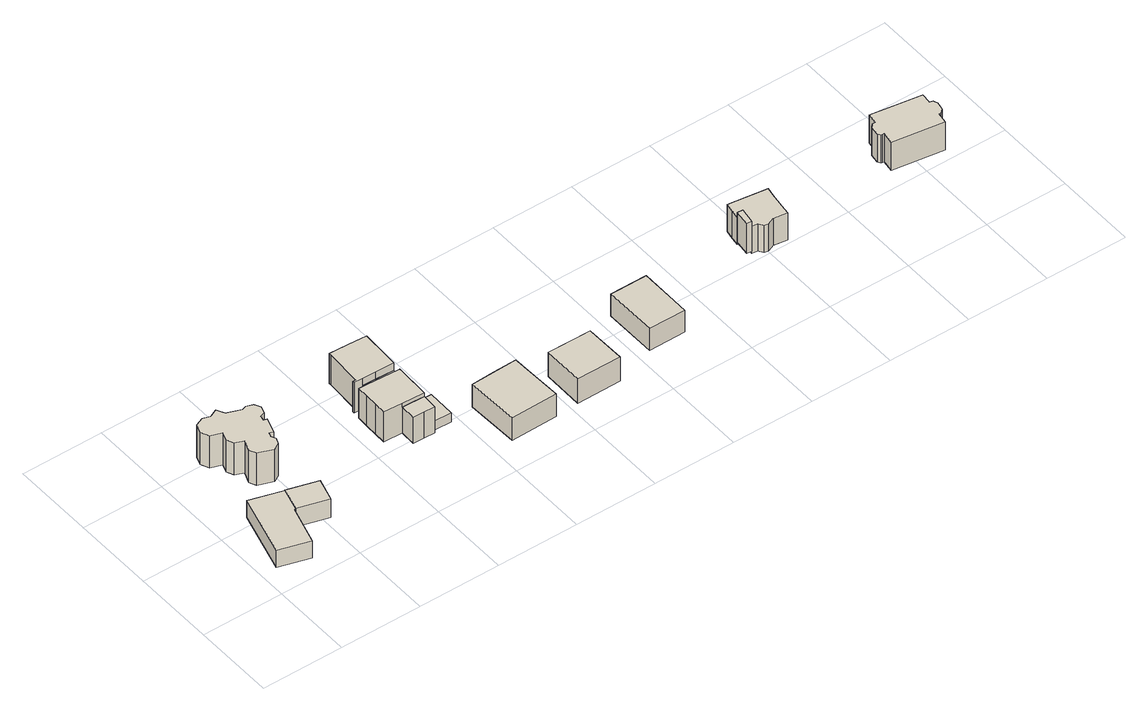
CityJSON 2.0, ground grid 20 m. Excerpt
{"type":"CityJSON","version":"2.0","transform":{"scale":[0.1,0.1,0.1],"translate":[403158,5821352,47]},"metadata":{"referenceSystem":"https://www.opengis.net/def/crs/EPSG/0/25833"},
"CityObjects":{
"building1":{"type":"Building","attributes":{"Gemeindeschluessel":"11000010","BezugspunktDach":"2200","function":"31001_1010","measuredHeight":5.87,"storeysAboveGround":1},"address":[{"country":"Germany","locality":"Berlin","thoroughfareNumber":"65","thoroughfareName":"Irmfriedstraße"}],"geometry":[{"type":"Solid","lod":"1","boundaries":[[[[0,1,2,3,4,5,6]],[[7,8,9,10,11,12,13]],[[7,13,6,5]],[[8,7,5,4]],[[9,8,4,3]],[[10,9,3,2]],[[11,10,2,1]],[[12,11,1,0]],[[13,12,0,6]]]]}]},
"building2":{"type":"Building","attributes":{"Gemeindeschluessel":"11000010","BezugspunktDach":"2200","function":"31001_2463","measuredHeight":6.16,"storeysAboveGround":1},"address":[{"country":"Germany","locality":"Berlin","thoroughfareNumber":"65 (1)","thoroughfareName":"Irmfriedstraße"}],"geometry":[{"type":"Solid","lod":"1","boundaries":[[[[14,15,16,17]],[[18,19,20,21]],[[18,21,17,16]],[[19,18,16,15]],[[20,19,15,14]],[[21,20,14,17]]]]}]},
"building3":{"type":"Building","attributes":{"Gemeindeschluessel":"11000010","BezugspunktDach":"2200","function":"31001_1010","measuredHeight":8.88,"storeysAboveGround":2},"address":[{"country":"Germany","locality":"Berlin","thoroughfareNumber":"67","thoroughfareName":"Irmfriedstraße"}],"geometry":[{"type":"Solid","lod":"1","boundaries":[[[[22,23,24,25,26,27,28,29,30,31,32,33,34,35,36,37,38,39,40,41,42,43,44,45,46,47,48]],[[49,50,51,52,53,54,55,56,57,58,59,60,61,62,63,64,65,66,67,68,69,70,71,72,73,74,75]],[[49,75,48,47]],[[50,49,47,46]],[[51,50,46,45]],[[52,51,45,44]],[[53,52,44,43]],[[54,53,43,42]],[[55,54,42,41]],[[56,55,41,40]],[[57,56,40,39]],[[58,57,39,38]],[[59,58,38,37]],[[60,59,37,36]],[[61,60,36,35]],[[62,61,35,34]],[[63,62,34,33]],[[64,63,33,32]],[[65,64,32,31]],[[66,65,31,30]],[[67,66,30,29]],[[68,67,29,28]],[[69,68,28,27]],[[70,69,27,26]],[[71,70,26,25]],[[72,71,25,24]],[[73,72,24,23]],[[74,73,23,22]],[[75,74,22,48]]]]}]},
"building4":{"type":"Building","attributes":{"name":"Kita","Gemeindeschluessel":"11000010","function":"31001_3065"},"address":[{"country":"Germany","locality":"Berlin","thoroughfareNumber":"64","thoroughfareName":"Irmfriedstraße"}],"children":["building4-1","building4-2","building4-3","building4-4"]},
"building4-1":{"type":"BuildingPart","attributes":{"BezugspunktDach":"2200","measuredHeight":11.83,"storeysAboveGround":1},"parents":["building4"],"geometry":[{"type":"MultiSurface","lod":"1","boundaries":[[[76,77,78,79,80,81,82,83,84,85,86,87]],[[88,89,90,91,92,93,94,95,96,97,98,99]],[[88,99,87,86]],[[89,88,86,85]],[[90,89,85,84]],[[91,90,84,83]],[[100,101,102,91,83,82]],[[93,92,82,81]],[[94,93,81,80]],[[95,94,80,79]],[[96,95,79,78]],[[97,96,78,77]],[[103,104,105,77,76]],[[98,97,106]],[[99,98,76,87]],[[92,91,102,101,100]],[[98,106,104,103]],[[106,97,105,104]]]}]},
"building4-2":{"type":"BuildingPart","attributes":{"BezugspunktDach":"2200","measuredHeight":6.4,"storeysAboveGround":1},"parents":["building4"],"geometry":[{"type":"MultiSurface","lod":"1","boundaries":[[[101,107,108,102]],[[109,110,92,91]],[[109,91,102,108]],[[92,110,107,101]],[[110,111,112,113,107]],[[109,108,113,112]],[[92,101,102,91]]]}]},
"building4-3":{"type":"BuildingPart","attributes":{"BezugspunktDach":"2200","measuredHeight":11.36,"storeysAboveGround":1},"parents":["building4"],"geometry":[{"type":"MultiSurface","lod":"1","boundaries":[[[114,115,116,117,118,119,120,121,122,123,124,125]],[[126,127,128,129,130,131,132,133,110,112,109,134]],[[126,134,125,124]],[[127,126,124,123]],[[128,127,123,122]],[[129,128,122,121]],[[130,129,121,120]],[[131,130,120,119]],[[132,131,119,118]],[[133,132,118,117]],[[110,133,117,116]],[[113,107,110,116,115]],[[109,112,115,114],[108,113,112,109]],[[134,109,114,125]],[[112,110,107,113]],[[113,108,109,112]]]}]},
"building4-4":{"type":"BuildingPart","attributes":{"BezugspunktDach":"2200","measuredHeight":7.57,"storeysAboveGround":1},"parents":["building4"],"geometry":[{"type":"Solid","lod":"1","boundaries":[[[[135,136,105,104,103,137]],[[98,106,97,138,139,140]],[[98,140,137,103]],[[138,97,105,136]],[[139,138,136,135]],[[140,139,135,137]],[[106,98,103,104]],[[97,106,104,105]]]]}]},
"building5":{"type":"Building","attributes":{"Gemeindeschluessel":"11000010","BezugspunktDach":"2200","function":"31001_2723","measuredHeight":2.56,"storeysAboveGround":1},"address":[{"country":"Germany","locality":"Berlin","thoroughfareNumber":"64 (1)","thoroughfareName":"Irmfriedstraße"}],"geometry":[{"type":"Solid","lod":"1","boundaries":[[[[141,142,143,144]],[[145,146,147,148]],[[145,148,144,143]],[[146,145,143,142]],[[147,146,142,141]],[[148,147,141,144]]]]}]},
"building6":{"type":"Building","attributes":{"Gemeindeschluessel":"11000010","BezugspunktDach":"2200","function":"31001_1010","measuredHeight":9.38,"storeysAboveGround":1},"address":[{"country":"Germany","locality":"Berlin","thoroughfareNumber":"3","thoroughfareName":"Völklinger Straße"}],"geometry":[{"type":"Solid","lod":"1","boundaries":[[[[149,150,151,152,153]],[[154,155,156,157,158]],[[154,158,153,152]],[[155,154,152,151]],[[156,155,151,150]],[[157,156,150,149]],[[158,157,149,153]]]]}]},
"building7":{"type":"Building","attributes":{"Gemeindeschluessel":"11000010","BezugspunktDach":"2200","function":"31001_1010","measuredHeight":8.48,"storeysAboveGround":1},"address":[{"country":"Germany","locality":"Berlin","thoroughfareNumber":"5","thoroughfareName":"Völklinger Straße"}],"geometry":[{"type":"Solid","lod":"1","boundaries":[[[[159,160,161,162]],[[163,164,165,166]],[[163,166,162,161]],[[164,163,161,160]],[[165,164,160,159]],[[166,165,159,162]]]]}]},
"building8":{"type":"Building","attributes":{"Gemeindeschluessel":"11000010","BezugspunktDach":"2200","function":"31001_1010","measuredHeight":7.38,"storeysAboveGround":1},"address":[{"country":"Germany","locality":"Berlin","thoroughfareNumber":"7","thoroughfareName":"Völklinger Straße"}],"geometry":[{"type":"Solid","lod":"1","boundaries":[[[[167,168,169,170]],[[171,172,173,174]],[[171,174,170,169]],[[172,171,169,168]],[[173,172,168,167]],[[174,173,167,170]]]]}]},
"building9":{"type":"Building","attributes":{"Gemeindeschluessel":"11000010","BezugspunktDach":"2200","function":"51009_1610","measuredHeight":8.24,"storeysAboveGround":0},"address":[{"country":"Germany","locality":"Berlin"}],"geometry":[{"type":"Solid","lod":"1","boundaries":[[[[175,176,177,178]],[[179,180,181,182]],[[179,182,178,177]],[[180,179,177,176]],[[181,180,176,175]],[[182,181,175,178]]]]}]},
"building10":{"type":"Building","attributes":{"Gemeindeschluessel":"11000010","BezugspunktDach":"2200","function":"31001_1010","measuredHeight":9.01,"storeysAboveGround":1},"address":[{"country":"Germany","locality":"Berlin","thoroughfareNumber":"61","thoroughfareName":"Siegmarstraße"}],"geometry":[{"type":"Solid","lod":"1","boundaries":[[[[183,184,185,186,187,188,189,190,191,192,193,194,195,196]],[[197,198,199,200,201,202,203,204,205,206,207,208,209,210]],[[197,210,196,195]],[[198,197,195,194]],[[199,198,194,193]],[[200,199,193,192]],[[201,200,192,191]],[[202,201,191,190]],[[203,202,190,189]],[[204,203,189,188]],[[205,204,188,187]],[[206,205,187,186]],[[207,206,186,185]],[[208,207,185,184]],[[209,208,184,183]],[[210,209,183,196]]]]}]},
"building11":{"type":"Building","attributes":{"Gemeindeschluessel":"11000010","BezugspunktDach":"2200","function":"31001_1010","measuredHeight":10.48,"storeysAboveGround":1},"address":[{"country":"Germany","locality":"Berlin","thoroughfareNumber":"64","thoroughfareName":"Siegmarstraße"}],"geometry":[{"type":"Solid","lod":"1","boundaries":[[[[211,212,213,214,215,216,217,218,219,220,221,222,223,224,225,226,227,228]],[[229,230,231,232,233,234,235,236,237,238,239,240,241,242,243,244,245,246]],[[229,246,228,227]],[[230,229,227,226]],[[231,230,226,225]],[[232,231,225,224]],[[233,232,224,223]],[[234,233,223,222]],[[235,234,222,221]],[[236,235,221,220]],[[237,236,220,219]],[[238,237,219,218]],[[239,238,218,217]],[[240,239,217,216]],[[241,240,216,215]],[[242,241,215,214]],[[243,242,214,213]],[[244,243,213,212]],[[245,244,212,211]],[[246,245,211,228]]]]}]}
},
"vertices":[
[85,8,93],[113,105,93],[116,104,93],[132,161,93],[129,162,93],[53,184,93],[10,30,93],[53,184,46],[129,162,46],[132,161,46],[116,104,46],[113,105,46],[85,8,46],[10,30,46],
[190,83,94],[206,140,94],[132,161,94],[116,104,94],[132,161,43],[206,140,43],[190,83,43],[116,104,43],
[95,362,116],[121,353,116],[114,333,116],[122,316,116],[142,308,116],[131,280,116],[139,264,116],[175,251,116],[191,259,116],[197,275,116],[192,286,116],[195,297,116],[205,293,116],[218,331,116],[209,334,116],[212,345,116],[224,350,116],[230,367,116],[222,382,116],[206,388,116],[196,384,116],[161,397,116],[151,416,116],[132,407,116],[114,413,116],[93,404,116],[86,382,116],[93,404,27],[114,413,27],[132,407,27],[151,416,27],[161,397,27],[196,384,27],[206,388,27],[222,382,27],[230,367,27],[224,350,27],[212,345,27],[209,334,27],[218,331,27],[205,293,27],[195,297,27],[192,286,27],[197,275,27],[191,259,27],[175,251,27],[139,264,27],[131,280,27],[142,308,27],[122,316,27],[114,333,27],[121,353,27],[95,362,27],[86,382,27],
[470,211,105],[525,209,105],[526,236,105],[526,239,105],[527,267,105],[528,295,105],[527,295,105],[451,299,105],[427,300,105],[426,272,105],[425,241,105],[425,213,105],[425,241,23],[426,272,23],[427,300,23],[451,299,23],[527,295,23],[528,295,23],[527,267,23],[526,239,23],[526,236,23],[525,209,23],[470,211,23],[425,213,23],[527,295,55],[527,295,87],[451,299,87],[470,211,95],[498,210,95],[525,209,95],[498,210,23],
[528,315,87],[451,317,87],[451,317,23],[528,315,23],[512,316,23],[483,316,23],[483,316,87],
[451,317,107],[483,316,107],[528,315,107],[530,350,107],[533,412,107],[523,413,107],[488,415,107],[442,417,107],[442,411,107],[437,322,107],[429,322,107],[429,318,107],[429,322,23],[437,322,23],[442,411,23],[442,417,23],[488,415,23],[523,413,23],[533,412,23],[530,350,23],[429,318,23],
[496,172,95],[523,171,95],[469,173,95],[523,171,23],[496,172,23],[469,173,23],
[564,170,56],[565,238,56],[526,239,56],[523,171,56],[526,239,31],[565,238,31],[564,170,31],[523,171,31],
[628,50,94],[742,53,94],[738,183,94],[681,181,94],[624,179,94],[681,181,32],[738,183,32],[742,53,32],[628,50,32],[624,179,32],
[912,62,93],[911,161,93],[805,162,93],[804,62,93],[805,162,26],[911,161,26],[912,62,26],[804,62,26],
[1111,106,77],[1111,235,77],[1021,235,77],[1021,106,77],[1021,235,16],[1111,235,16],[1111,106,16],[1021,106,16],
[1364,213,100],[1370,251,100],[1357,252,100],[1352,215,100],[1357,252,17],[1370,251,17],[1364,213,17],[1352,215,17],
[1370,251,86],[1368,236,86],[1364,213,86],[1378,211,86],[1386,200,86],[1396,198,86],[1413,206,86],[1446,201,86],[1449,224,86],[1454,259,86],[1458,282,86],[1364,295,86],[1360,273,86],[1357,252,86],[1360,273,11],[1364,295,11],[1458,282,11],[1454,259,11],[1449,224,11],[1446,201,11],[1413,206,11],[1396,198,11],[1386,200,11],[1378,211,11],[1364,213,11],[1368,236,11],[1370,251,11],[1357,252,11],
[1742,275,79],[1745,274,79],[1749,274,79],[1744,245,79],[1868,227,79],[1872,254,79],[1878,253,79],[1886,260,79],[1888,270,79],[1890,281,79],[1886,291,79],[1878,293,79],[1881,318,79],[1758,337,79],[1754,312,79],[1747,312,79],[1740,304,79],[1737,283,79],[1740,304,1],[1747,312,1],[1754,312,1],[1758,337,1],[1881,318,1],[1878,293,1],[1886,291,1],[1890,281,1],[1888,270,1],[1886,260,1],[1878,253,1],[1872,254,1],[1868,227,1],[1744,245,1],[1749,274,1],[1745,274,1],[1742,275,1],[1737,283,1]
]}
